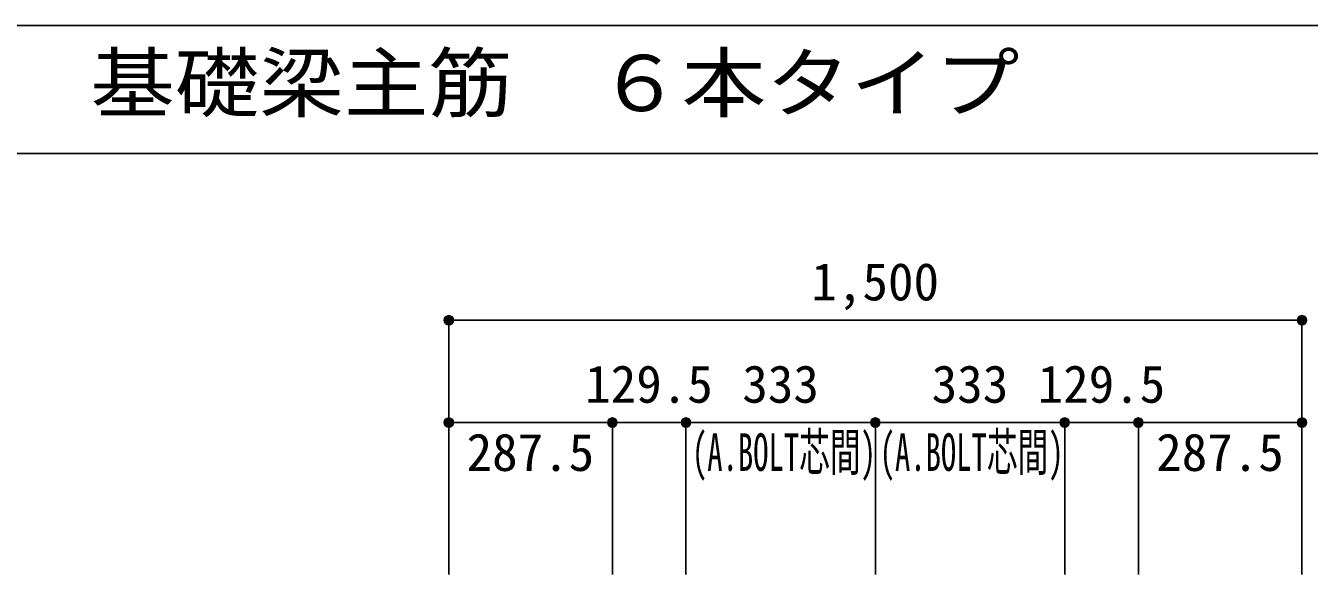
# Model space of a CAD drawing. Units: millimetres at full size, sheet at 1:30. Extents: x -5973 to 5954, y -4195 to 4201.
# Drawn here: x -942 to 1315, y 3236 to 4201 of the extents above; entities that cross this region are included whole.
import ezdxf
from ezdxf.enums import TextEntityAlignment as Align

# ---------------------------------------------------------------- set-up
doc = ezdxf.new("R2010")
doc.units = ezdxf.units.MM
doc.header["$LTSCALE"] = 30
doc.header["$PDMODE"] = 32
doc.header["$PDSIZE"] = 15
for name, color, linetype in [('0-7_文字', 4, 'Continuous'), ('0-D_寸法', 4, 'Continuous'), ('6-7_文字', 7, 'Continuous'), ('F-0_枠', 6, 'Continuous')]:
    doc.layers.add(name, color=color, linetype=linetype)
doc.styles.add('ＭＳ ゴシック', font='')
doc.styles.get('ＭＳ ゴシック').set_extended_font_data('MS Gothic')

msp = doc.modelspace()

# ---------------------------------------------------------------- linework, layer by layer
at = {"layer": '0-D_寸法'}
for p, q in [((-197.56, 3683.07), (1302.44, 3683.07)), ((-197.56, 3683.07), (1302.44, 3683.07)), ((-197.56, 3683.07), (-197.56, 3503.07)), ((-197.56, 3683.07), (-197.56, 3503.07)), ((1302.44, 3683.07), (1302.44, 3503.07)), ((-197.56, 3503.07), (-197.56, 3236.03)), ((-197.56, 3503.07), (89.94, 3503.07)), ((89.94, 3503.07), (89.94, 3236.03)), ((89.94, 3503.07), (219.44, 3503.07)), ((219.44, 3503.07), (219.44, 3236.03)), ((219.44, 3503.07), (552.44, 3503.07)), ((885.44, 3503.07), (552.44, 3503.07)), ((552.44, 3503.07), (552.44, 3236.03)), ((1014.94, 3503.07), (885.44, 3503.07)), ((885.44, 3503.07), (885.44, 3236.03)), ((1302.44, 3503.07), (1014.94, 3503.07)), ((1014.94, 3503.07), (1014.94, 3236.03)), ((1302.44, 3503.07), (1302.44, 3236.03))]:
    msp.add_line(p, q, dxfattribs=at)
for centre, radius in [((-197.56, 3683.07), 8), ((-197.56, 3683.07), 7.2), ((-197.56, 3683.07), 6.4), ((-197.56, 3683.07), 5.6), ((-197.56, 3683.07), 4.8), ((-197.56, 3683.07), 4), ((-197.56, 3683.07), 3.2), ((-197.56, 3683.07), 2.4), ((-197.56, 3683.07), 1.6), ((-197.56, 3683.07), 0.8), ((1302.44, 3683.07), 8), ((1302.44, 3683.07), 7.2), ((1302.44, 3683.07), 6.4), ((1302.44, 3683.07), 5.6), ((1302.44, 3683.07), 4.8), ((1302.44, 3683.07), 4), ((1302.44, 3683.07), 3.2), ((1302.44, 3683.07), 2.4), ((1302.44, 3683.07), 1.6), ((1302.44, 3683.07), 0.8), ((-197.56, 3503.07), 8), ((-197.56, 3503.07), 7.2), ((-197.56, 3503.07), 6.4), ((-197.56, 3503.07), 5.6), ((-197.56, 3503.07), 4.8), ((-197.56, 3503.07), 4), ((-197.56, 3503.07), 3.2), ((-197.56, 3503.07), 2.4), ((-197.56, 3503.07), 1.6), ((-197.56, 3503.07), 0.8), ((89.94, 3503.07), 8), ((89.94, 3503.07), 7.2), ((89.94, 3503.07), 6.4), ((89.94, 3503.07), 5.6), ((89.94, 3503.07), 4.8), ((89.94, 3503.07), 4), ((89.94, 3503.07), 3.2), ((89.94, 3503.07), 2.4), ((89.94, 3503.07), 1.6), ((89.94, 3503.07), 0.8), ((219.44, 3503.07), 8), ((219.44, 3503.07), 7.2), ((219.44, 3503.07), 6.4), ((219.44, 3503.07), 5.6), ((219.44, 3503.07), 4.8), ((219.44, 3503.07), 4), ((219.44, 3503.07), 3.2), ((219.44, 3503.07), 2.4), ((219.44, 3503.07), 1.6), ((219.44, 3503.07), 0.8), ((552.44, 3503.07), 8), ((552.44, 3503.07), 7.2), ((552.44, 3503.07), 6.4), ((552.44, 3503.07), 5.6), ((552.44, 3503.07), 4.8), ((552.44, 3503.07), 4), ((552.44, 3503.07), 3.2), ((552.44, 3503.07), 2.4), ((552.44, 3503.07), 1.6), ((552.44, 3503.07), 0.8), ((885.44, 3503.07), 8), ((885.44, 3503.07), 7.2), ((885.44, 3503.07), 6.4), ((885.44, 3503.07), 5.6), ((885.44, 3503.07), 4.8), ((885.44, 3503.07), 4), ((885.44, 3503.07), 3.2), ((885.44, 3503.07), 2.4), ((885.44, 3503.07), 1.6), ((885.44, 3503.07), 0.8), ((1014.94, 3503.07), 8), ((1014.94, 3503.07), 7.2), ((1014.94, 3503.07), 6.4), ((1014.94, 3503.07), 5.6), ((1014.94, 3503.07), 4.8), ((1014.94, 3503.07), 4), ((1014.94, 3503.07), 3.2), ((1014.94, 3503.07), 2.4), ((1014.94, 3503.07), 1.6), ((1014.94, 3503.07), 0.8), ((1302.44, 3503.07), 8), ((1302.44, 3503.07), 7.2), ((1302.44, 3503.07), 6.4), ((1302.44, 3503.07), 5.6), ((1302.44, 3503.07), 4.8), ((1302.44, 3503.07), 4), ((1302.44, 3503.07), 3.2), ((1302.44, 3503.07), 2.4), ((1302.44, 3503.07), 1.6), ((1302.44, 3503.07), 0.8)]:
    msp.add_circle(centre, radius, dxfattribs=at)
at = {"layer": '0-D_寸法', "color": 7}
for p in [(-197.56, 3683.07), (-197.56, 3683.07), (1302.44, 3683.07), (-197.56, 3503.07), (89.94, 3503.07), (219.44, 3503.07), (552.44, 3503.07), (885.44, 3503.07), (1014.94, 3503.07), (1302.44, 3503.07)]:
    msp.add_point(p, dxfattribs=at)
at = {"layer": 'F-0_枠'}
msp.add_line((-5972.88, 4201.15), (5954.1, 4201.15), dxfattribs=at)
at = {"layer": 'F-0_枠', "color": 2}
msp.add_line((-5972.88, 3976.15), (3723.6, 3976.15), dxfattribs=at)

# ---------------------------------------------------------------- texts
at = {"layer": '0-7_文字', "style": 'ＭＳ ゴシック', "width": 0.6}
for p in [(229.9, 3398.25), (559.97, 3398.25)]:
    msp.add_text('(A.BOLT芯間)', height=65.98, dxfattribs=at).set_placement(p, align=Align.BOTTOM_LEFT)
at = {"layer": '0-D_寸法', "style": 'ＭＳ ゴシック'}
for s, p in [('1,500', (439.94, 3698.07)), ('129.5', (42.19, 3518.07)), ('333', (318.44, 3518.07)), ('333', (651.44, 3518.07)), ('129.5', (837.69, 3518.07)), ('287.5', (-166.31, 3398.07)), ('287.5', (1046.19, 3398.07))]:
    msp.add_text(s, height=65.98, dxfattribs=at).set_placement(p, align=Align.BOTTOM_LEFT)
at = {"layer": '6-7_文字', "color": 2, "style": 'ＭＳ ゴシック', "width": 1.1}
msp.add_text('\u3000\u3000基礎梁主筋\u3000６本タイプ', height=98.97, dxfattribs=at).set_placement((-1124.64, 4021.15), align=Align.BOTTOM_LEFT)

doc.saveas('drawing.dxf')
